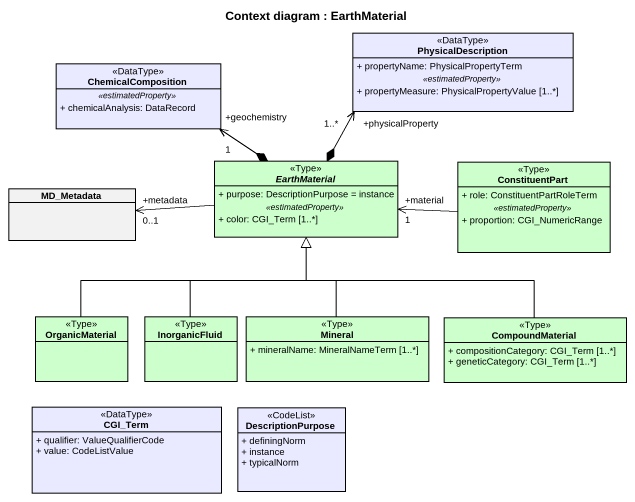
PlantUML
@startuml
title Context diagram : EarthMaterial
hide circle
hide empty members
skinparam classAttributeIconSize 0
class PhysicalDescription <<DataType>> #E9E9FF {
  + propertyName: PhysicalPropertyTerm
  .. <<estimatedProperty>> ..
  + propertyMeasure: PhysicalPropertyValue [1..*]
}
class ChemicalComposition <<DataType>> #E9E9FF {
  .. <<estimatedProperty>> ..
  + chemicalAnalysis: DataRecord
}
class MD_Metadata
abstract class EarthMaterial <<Type>> #CCFFCC {
  + purpose: DescriptionPurpose = instance
  .. <<estimatedProperty>> ..
  + color: CGI_Term [1..*]
}
class ConstituentPart <<Type>> #CCFFCC {
  + role: ConstituentPartRoleTerm
  .. <<estimatedProperty>> ..
  + proportion: CGI_NumericRange
}
class OrganicMaterial <<Type>> #CCFFCC
class InorganicFluid <<Type>> #CCFFCC
class Mineral <<Type>> #CCFFCC {
  + mineralName: MineralNameTerm [1..*]
}
class CompoundMaterial <<Type>> #CCFFCC {
  + compositionCategory: CGI_Term [1..*]
  + geneticCategory: CGI_Term [1..*]
}
class CGI_Term <<DataType>> #E9E9FF {
  + qualifier: ValueQualifierCode
  + value: CodeListValue
}
class DescriptionPurpose <<CodeList>> #E9E9FF {
  + definingNorm
  + instance
  + typicalNorm
}
EarthMaterial *-up-> "+physicalProperty\n1..*" PhysicalDescription
EarthMaterial *-up-> "+geochemistry\n1" ChemicalComposition
EarthMaterial -left-> "+metadata\n0..1" MD_Metadata
ConstituentPart -left-> "+material\n1" EarthMaterial
OrganicMaterial -up-|> EarthMaterial
InorganicFluid -up-|> EarthMaterial
Mineral -up-|> EarthMaterial
CompoundMaterial -up-|> EarthMaterial
@enduml
